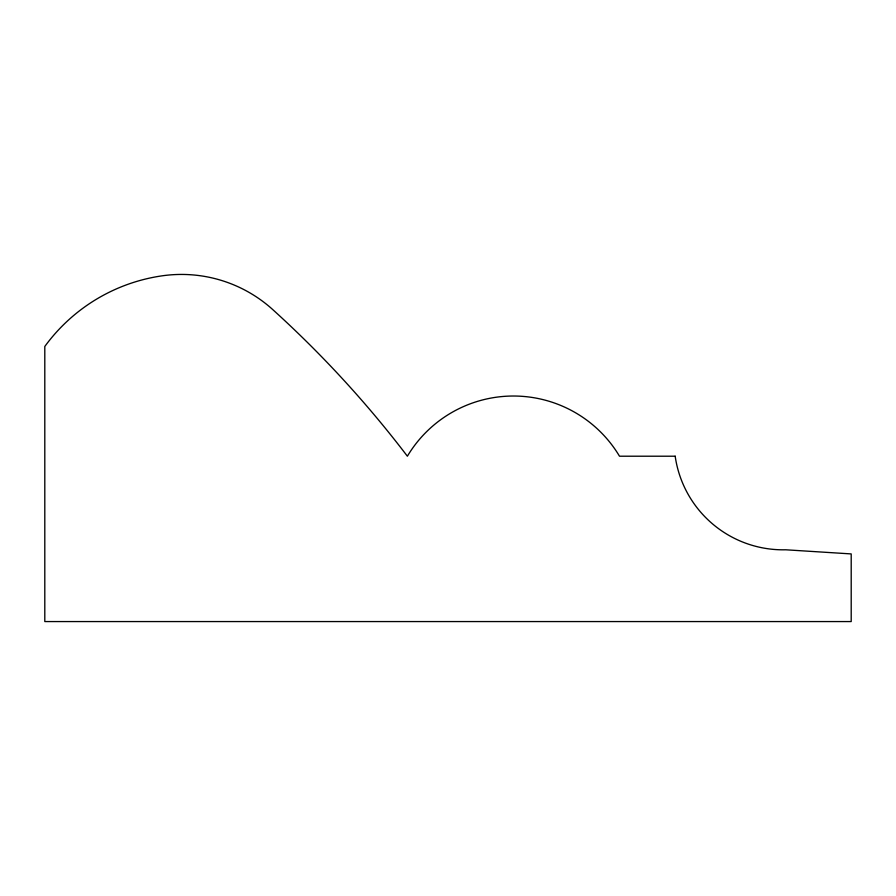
<?xml version="1.0" encoding="UTF-8"?>
<svg xmlns="http://www.w3.org/2000/svg" width="896" height="896" viewBox="0 0 896 896"><rect width="100%" height="100%" fill="white"/><g stroke="black" fill="none" stroke-linecap="round" stroke-linejoin="round"><path stroke-width="1.34" d="M675.181 456.21L619.506 456.21A123.547 123.547 0 0 0 407.378 456.21A1084.877 1084.877 0 0 0 271.981 308.896A135.968 135.968 0 0 0 162.154 275.822A176.288 176.288 0 0 0 44.8 346.472L44.8 621.566L851.2 621.566L851.2 553.918L785.68 549.786A109.021 109.021 0 0 1 675.181 456.21"/></g></svg>
